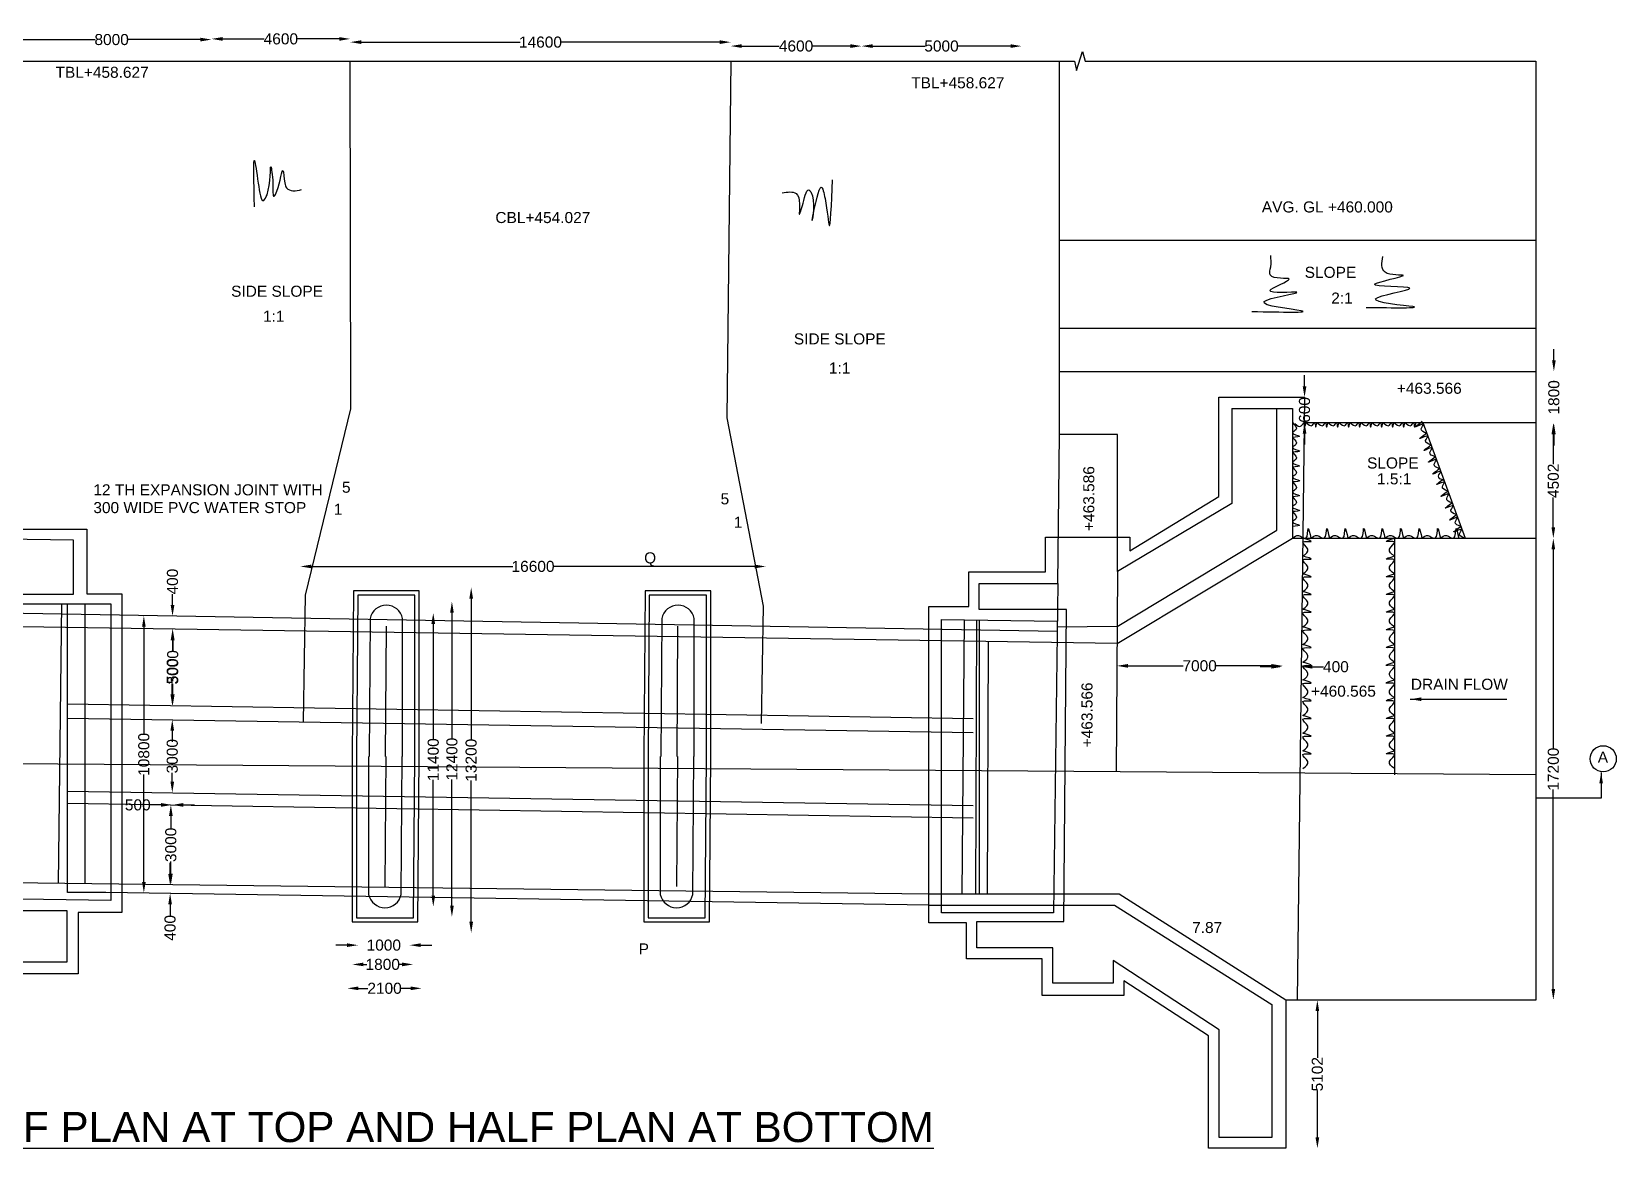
# Model space of a CAD drawing. Header units: millimetres. Extents: x 5124 to 2516011, y 2311 to 45676077.
# Drawn here: x 2361502 to 2440287, y 45566923 to 45622466 of the extents above; entities that cross this region are included whole.
import ezdxf

# ---------------------------------------------------------------- set-up
doc = ezdxf.new("R2010")
doc.units = ezdxf.units.MM
doc.header["$MEASUREMENT"] = 0
for name, color, linetype in [('DIMENSIONS', 7, 'Continuous'), ('DRAWING', 2, 'Continuous'), ('TEXT', 7, 'Continuous')]:
    doc.layers.add(name, color=color, linetype=linetype)
doc.styles.get("Standard").update_dxf_attribs({"font": 'arial.ttf', "height": 550})
doc.dimstyles.get("Standard").update_dxf_attribs({"dimtxt": 550, "dimasz": 550, "dimexe": 0.18, "dimexo": 0.0625, "dimgap": 0.09, "dimtad": 0, "dimdec": 0, "dimzin": 0, "dimdsep": 46, "dimtxsty": 'Standard', "dimcen": 0.09, "dimse1": 1, "dimse2": 1, "dimadec": 0, "dimazin": 0, "dimtfac": 1, "dimtdec": 0, "dimtofl": 0, "dimtmove": 0, "dimatfit": 3, "dimfxl": 1, "dimtolj": 1, "dimtzin": 0, "dimarcsym": 0})

# ---------------------------------------------------------------- blocks, each defined once
blk = doc.blocks.new('*D82')
at = {"layer": 'Defpoints', "color": 0, "transparency": 16777216}
for p in [(2402756, 45621839), (2410718, 45621750), (2410718, 45621725)]:
    blk.add_point(p, dxfattribs=at)
at = {"layer": 'DIMENSIONS', "color": 0, "lineweight": -2, "transparency": 16777216}
for p, q in [((2403306, 45621750), (2405917, 45621750)), ((2410168, 45621750), (2407557, 45621750))]:
    blk.add_line(p, q, dxfattribs=at)
at = {"layer": 'DIMENSIONS', "color": 0, "transparency": 16777216}
for points in [[(2403306, 45621842), (2403306, 45621659), (2402756, 45621750)], [(2410168, 45621842), (2410168, 45621659), (2410718, 45621750)]]:
    blk.add_solid(points, dxfattribs=at)
at = {"layer": 'DIMENSIONS', "color": 0, "transparency": 16777216, "insert": (2406737, 45621750), "char_height": 550, "attachment_point": 5}
blk.add_mtext('\\A1;5000', dxfattribs=at)
blk = doc.blocks.new('*D83')
at = {"layer": 'Defpoints', "color": 0, "transparency": 16777216}
for p in [(2396254, 45621904), (2396254, 45621750), (2402756, 45621750)]:
    blk.add_point(p, dxfattribs=at)
at = {"layer": 'DIMENSIONS', "color": 0, "lineweight": -2, "transparency": 16777216}
for p, q in [((2396804, 45621750), (2398673, 45621750)), ((2402206, 45621750), (2400336, 45621750))]:
    blk.add_line(p, q, dxfattribs=at)
at = {"layer": 'DIMENSIONS', "color": 0, "transparency": 16777216}
for points in [[(2396804, 45621842), (2396804, 45621659), (2396254, 45621750)], [(2402206, 45621842), (2402206, 45621659), (2402756, 45621750)]]:
    blk.add_solid(points, dxfattribs=at)
at = {"layer": 'DIMENSIONS', "color": 0, "transparency": 16777216, "insert": (2399505, 45621750), "char_height": 550, "attachment_point": 5}
blk.add_mtext('\\A1;4600', dxfattribs=at)
blk = doc.blocks.new('*D84')
at = {"layer": 'Defpoints', "color": 0, "transparency": 16777216}
for p in [(2377341, 45621946), (2377341, 45621946), (2396254, 45621750)]:
    blk.add_point(p, dxfattribs=at)
at = {"layer": 'DIMENSIONS', "color": 0, "lineweight": -2, "transparency": 16777216}
for p, q in [((2377891, 45621946), (2385789, 45621946)), ((2395704, 45621946), (2387806, 45621946))]:
    blk.add_line(p, q, dxfattribs=at)
at = {"layer": 'DIMENSIONS', "color": 0, "transparency": 16777216}
for points in [[(2377891, 45622038), (2377891, 45621854), (2377341, 45621946)], [(2395704, 45622038), (2395704, 45621854), (2396254, 45621946)]]:
    blk.add_solid(points, dxfattribs=at)
at = {"layer": 'DIMENSIONS', "color": 0, "transparency": 16777216, "insert": (2386798, 45621946), "char_height": 550, "attachment_point": 5}
blk.add_mtext('\\A1;14600', dxfattribs=at)
blk = doc.blocks.new('*D85')
at = {"layer": 'Defpoints', "color": 0, "transparency": 16777216}
for p in [(2370441, 45622106), (2370441, 45622072), (2377341, 45621946)]:
    blk.add_point(p, dxfattribs=at)
at = {"layer": 'DIMENSIONS', "color": 0, "lineweight": -2, "transparency": 16777216}
for p, q in [((2370991, 45622106), (2373060, 45622106)), ((2376791, 45622106), (2374722, 45622106))]:
    blk.add_line(p, q, dxfattribs=at)
at = {"layer": 'DIMENSIONS', "color": 0, "transparency": 16777216}
for points in [[(2370991, 45622197), (2370991, 45622014), (2370441, 45622106)], [(2376791, 45622197), (2376791, 45622014), (2377341, 45622106)]]:
    blk.add_solid(points, dxfattribs=at)
at = {"layer": 'DIMENSIONS', "color": 0, "transparency": 16777216, "insert": (2373891, 45622106), "char_height": 550, "attachment_point": 5}
blk.add_mtext('\\A1;4600', dxfattribs=at)
blk = doc.blocks.new('*D86')
at = {"layer": 'Defpoints', "color": 0, "transparency": 16777216}
for p in [(2360513, 45622304), (2360513, 45622072), (2370441, 45622072)]:
    blk.add_point(p, dxfattribs=at)
at = {"layer": 'DIMENSIONS', "color": 0, "lineweight": -2, "transparency": 16777216}
for p, q in [((2361063, 45622072), (2364656, 45622072)), ((2369891, 45622072), (2366298, 45622072))]:
    blk.add_line(p, q, dxfattribs=at)
at = {"layer": 'DIMENSIONS', "color": 0, "transparency": 16777216}
for points in [[(2361063, 45622164), (2361063, 45621980), (2360513, 45622072)], [(2369891, 45622164), (2369891, 45621980), (2370441, 45622072)]]:
    blk.add_solid(points, dxfattribs=at)
at = {"layer": 'DIMENSIONS', "color": 0, "transparency": 16777216, "insert": (2365477, 45622072), "char_height": 550, "attachment_point": 5}
blk.add_mtext('\\A1;8000', dxfattribs=at)
blk = doc.blocks.new('*D93')
at = {"layer": 'Defpoints', "color": 0, "transparency": 16777216}
for p in [(2368504, 45593393), (2368504, 45593393), (2368493, 45592747)]:
    blk.add_point(p, dxfattribs=at)
at = {"layer": 'DIMENSIONS', "color": 0, "lineweight": -2, "transparency": 16777216}
for p, q in [((2368504, 45593943), (2368504, 45594493)), ((2368504, 45592197), (2368504, 45591647))]:
    blk.add_line(p, q, dxfattribs=at)
at = {"layer": 'DIMENSIONS', "color": 0, "transparency": 16777216}
for points in [[(2368413, 45593943), (2368596, 45593943), (2368504, 45593393)], [(2368413, 45592197), (2368596, 45592197), (2368504, 45592747)]]:
    blk.add_solid(points, dxfattribs=at)
at = {"layer": 'DIMENSIONS', "color": 0, "transparency": 16777216, "insert": (2368504, 45595111), "char_height": 550, "attachment_point": 5, "rotation": 90}
blk.add_mtext('\\A1;400', dxfattribs=at)
blk = doc.blocks.new('*D94')
at = {"layer": 'Defpoints', "color": 0, "transparency": 16777216}
for p in [(2368493, 45592747), (2368432, 45588949), (2368516, 45588949)]:
    blk.add_point(p, dxfattribs=at)
at = {"layer": 'DIMENSIONS', "color": 0, "lineweight": -2, "transparency": 16777216}
for p, q in [((2368516, 45592197), (2368516, 45591668)), ((2368516, 45589499), (2368516, 45590027))]:
    blk.add_line(p, q, dxfattribs=at)
at = {"layer": 'DIMENSIONS', "color": 0, "transparency": 16777216}
for points in [[(2368425, 45592197), (2368608, 45592197), (2368516, 45592747)], [(2368425, 45589499), (2368608, 45589499), (2368516, 45588949)]]:
    blk.add_solid(points, dxfattribs=at)
at = {"layer": 'DIMENSIONS', "color": 0, "transparency": 16777216, "insert": (2368516, 45590848), "char_height": 550, "attachment_point": 5, "rotation": 90}
blk.add_mtext('\\A1;3000', dxfattribs=at)
blk = doc.blocks.new('*D95')
at = {"layer": 'Defpoints', "color": 0, "transparency": 16777216}
for p in [(2368492, 45588947), (2368513, 45588947), (2368501, 45588243)]:
    blk.add_point(p, dxfattribs=at)
at = {"layer": 'DIMENSIONS', "color": 0, "lineweight": -2, "transparency": 16777216}
for p, q in [((2368492, 45589497), (2368492, 45590047)), ((2368492, 45587693), (2368492, 45587143))]:
    blk.add_line(p, q, dxfattribs=at)
at = {"layer": 'DIMENSIONS', "color": 0, "transparency": 16777216}
for points in [[(2368401, 45589497), (2368584, 45589497), (2368492, 45588947)], [(2368401, 45587693), (2368584, 45587693), (2368492, 45588243)]]:
    blk.add_solid(points, dxfattribs=at)
at = {"layer": 'DIMENSIONS', "color": 0, "transparency": 16777216, "insert": (2368492, 45590654), "char_height": 550, "attachment_point": 5, "rotation": 90}
blk.add_mtext('\\A1;500', dxfattribs=at)
blk = doc.blocks.new('*D96')
at = {"layer": 'Defpoints', "color": 0, "transparency": 16777216}
for p in [(2368501, 45588243), (2368443, 45584610), (2368492, 45584610)]:
    blk.add_point(p, dxfattribs=at)
at = {"layer": 'DIMENSIONS', "color": 0, "lineweight": -2, "transparency": 16777216}
for p, q in [((2368492, 45587693), (2368492, 45587247)), ((2368492, 45585160), (2368492, 45585607))]:
    blk.add_line(p, q, dxfattribs=at)
at = {"layer": 'DIMENSIONS', "color": 0, "transparency": 16777216}
for points in [[(2368401, 45587693), (2368584, 45587693), (2368492, 45588243)], [(2368401, 45585160), (2368584, 45585160), (2368492, 45584610)]]:
    blk.add_solid(points, dxfattribs=at)
at = {"layer": 'DIMENSIONS', "color": 0, "transparency": 16777216, "insert": (2368492, 45586427), "char_height": 550, "attachment_point": 5, "rotation": 90}
blk.add_mtext('\\A1;3000', dxfattribs=at)
blk = doc.blocks.new('*D97')
at = {"layer": 'Defpoints', "color": 0, "transparency": 16777216}
for p in [(2368492, 45584610), (2368483, 45584004), (2368483, 45584004)]:
    blk.add_point(p, dxfattribs=at)
at = {"layer": 'DIMENSIONS', "color": 0, "lineweight": -2, "transparency": 16777216}
for p, q in [((2367933, 45584004), (2367383, 45584004)), ((2369042, 45584004), (2369592, 45584004))]:
    blk.add_line(p, q, dxfattribs=at)
at = {"layer": 'DIMENSIONS', "color": 0, "transparency": 16777216}
for points in [[(2367933, 45584096), (2367933, 45583913), (2368483, 45584004)], [(2369042, 45584096), (2369042, 45583913), (2368492, 45584004)]]:
    blk.add_solid(points, dxfattribs=at)
at = {"layer": 'DIMENSIONS', "color": 0, "transparency": 16777216, "insert": (2366776, 45584004), "char_height": 550, "attachment_point": 5}
blk.add_mtext('\\A1;500', dxfattribs=at)
blk = doc.blocks.new('*D98')
at = {"layer": 'Defpoints', "color": 0, "transparency": 16777216}
for p in [(2368483, 45584006), (2368242, 45580029), (2368421, 45580029)]:
    blk.add_point(p, dxfattribs=at)
at = {"layer": 'DIMENSIONS', "color": 0, "lineweight": -2, "transparency": 16777216}
for p, q in [((2368421, 45583456), (2368421, 45582837)), ((2368421, 45580579), (2368421, 45581197))]:
    blk.add_line(p, q, dxfattribs=at)
at = {"layer": 'DIMENSIONS', "color": 0, "transparency": 16777216}
for points in [[(2368329, 45583456), (2368513, 45583456), (2368421, 45584006)], [(2368329, 45580579), (2368513, 45580579), (2368421, 45580029)]]:
    blk.add_solid(points, dxfattribs=at)
at = {"layer": 'DIMENSIONS', "color": 0, "transparency": 16777216, "insert": (2368421, 45582017), "char_height": 550, "attachment_point": 5, "rotation": 90}
blk.add_mtext('\\A1;3000', dxfattribs=at)
blk = doc.blocks.new('*D99')
at = {"layer": 'Defpoints', "color": 0, "transparency": 16777216}
for p in [(2368383, 45579605), (2368405, 45579605), (2368411, 45580026)]:
    blk.add_point(p, dxfattribs=at)
at = {"layer": 'DIMENSIONS', "color": 0, "lineweight": -2, "transparency": 16777216}
for p, q in [((2368383, 45580576), (2368383, 45581126)), ((2368383, 45579055), (2368383, 45578505))]:
    blk.add_line(p, q, dxfattribs=at)
at = {"layer": 'DIMENSIONS', "color": 0, "transparency": 16777216}
for points in [[(2368291, 45580576), (2368475, 45580576), (2368383, 45580026)], [(2368291, 45579055), (2368475, 45579055), (2368383, 45579605)]]:
    blk.add_solid(points, dxfattribs=at)
at = {"layer": 'DIMENSIONS', "color": 0, "transparency": 16777216, "insert": (2368383, 45577887), "char_height": 550, "attachment_point": 5, "rotation": 90}
blk.add_mtext('\\A1;400', dxfattribs=at)
blk = doc.blocks.new('*D100')
at = {"layer": 'Defpoints', "color": 0, "transparency": 16777216}
for p in [(2367291, 45593414), (2367074, 45579626), (2367079, 45579626)]:
    blk.add_point(p, dxfattribs=at)
at = {"layer": 'DIMENSIONS', "color": 0, "lineweight": -2, "transparency": 16777216}
for p, q in [((2367079, 45592864), (2367079, 45587528)), ((2367079, 45580176), (2367079, 45585512))]:
    blk.add_line(p, q, dxfattribs=at)
at = {"layer": 'DIMENSIONS', "color": 0, "transparency": 16777216}
for points in [[(2366988, 45592864), (2367171, 45592864), (2367079, 45593414)], [(2366988, 45580176), (2367171, 45580176), (2367079, 45579626)]]:
    blk.add_solid(points, dxfattribs=at)
at = {"layer": 'DIMENSIONS', "color": 0, "transparency": 16777216, "insert": (2367079, 45586520), "char_height": 550, "attachment_point": 5, "rotation": 90}
blk.add_mtext('\\A1;10800', dxfattribs=at)
blk = doc.blocks.new('*D105')
at = {"layer": 'Defpoints', "color": 0, "transparency": 16777216}
for p in [(2377728, 45577008), (2380290, 45577028), (2380290, 45576997)]:
    blk.add_point(p, dxfattribs=at)
at = {"layer": 'DIMENSIONS', "color": 0, "lineweight": -2, "transparency": 16777216}
for p, q in [((2377178, 45577028), (2376628, 45577028)), ((2380840, 45577028), (2381390, 45577028))]:
    blk.add_line(p, q, dxfattribs=at)
at = {"layer": 'DIMENSIONS', "color": 0, "transparency": 16777216}
for points in [[(2377178, 45577120), (2377178, 45576936), (2377728, 45577028)], [(2380840, 45577120), (2380840, 45576936), (2380290, 45577028)]]:
    blk.add_solid(points, dxfattribs=at)
at = {"layer": 'DIMENSIONS', "color": 0, "transparency": 16777216, "insert": (2379009, 45577028), "char_height": 550, "attachment_point": 5}
blk.add_mtext('\\A1;1000', dxfattribs=at)
blk = doc.blocks.new('*D106')
at = {"layer": 'Defpoints', "color": 0, "transparency": 16777216}
for p in [(2377446, 45576040), (2380467, 45576070), (2380467, 45576008)]:
    blk.add_point(p, dxfattribs=at)
at = {"layer": 'DIMENSIONS', "color": 0, "lineweight": -2, "transparency": 16777216}
for p, q in [((2377996, 45576070), (2378162, 45576070)), ((2379917, 45576070), (2379751, 45576070))]:
    blk.add_line(p, q, dxfattribs=at)
at = {"layer": 'DIMENSIONS', "color": 0, "transparency": 16777216}
for points in [[(2377996, 45576162), (2377996, 45575979), (2377446, 45576070)], [(2379917, 45576162), (2379917, 45575979), (2380467, 45576070)]]:
    blk.add_solid(points, dxfattribs=at)
at = {"layer": 'DIMENSIONS', "color": 0, "transparency": 16777216, "insert": (2378956, 45576070), "char_height": 550, "attachment_point": 5}
blk.add_mtext('\\A1;1800', dxfattribs=at)
blk = doc.blocks.new('*D107')
at = {"layer": 'Defpoints', "color": 0, "transparency": 16777216}
for p in [(2377196, 45574974), (2380894, 45574881), (2380894, 45574818)]:
    blk.add_point(p, dxfattribs=at)
at = {"layer": 'DIMENSIONS', "color": 0, "lineweight": -2, "transparency": 16777216}
for p, q in [((2377746, 45574881), (2378220, 45574881)), ((2380344, 45574881), (2379871, 45574881))]:
    blk.add_line(p, q, dxfattribs=at)
at = {"layer": 'DIMENSIONS', "color": 0, "transparency": 16777216}
for points in [[(2377746, 45574973), (2377746, 45574789), (2377196, 45574881)], [(2380344, 45574973), (2380344, 45574789), (2380894, 45574881)]]:
    blk.add_solid(points, dxfattribs=at)
at = {"layer": 'DIMENSIONS', "color": 0, "transparency": 16777216, "insert": (2379046, 45574881), "char_height": 550, "attachment_point": 5}
blk.add_mtext('\\A1;2100', dxfattribs=at)
blk = doc.blocks.new('*D108')
at = {"layer": 'Defpoints', "color": 0, "transparency": 16777216}
for p in [(2383329, 45594816), (2383353, 45594816), (2383116, 45577639)]:
    blk.add_point(p, dxfattribs=at)
at = {"layer": 'DIMENSIONS', "color": 0, "lineweight": -2, "transparency": 16777216}
for p, q in [((2383353, 45594266), (2383353, 45587236)), ((2383353, 45578189), (2383353, 45585219))]:
    blk.add_line(p, q, dxfattribs=at)
at = {"layer": 'DIMENSIONS', "color": 0, "transparency": 16777216}
for points in [[(2383262, 45594266), (2383445, 45594266), (2383353, 45594816)], [(2383262, 45578189), (2383445, 45578189), (2383353, 45577639)]]:
    blk.add_solid(points, dxfattribs=at)
at = {"layer": 'DIMENSIONS', "color": 0, "transparency": 16777216, "insert": (2383353, 45586228), "char_height": 550, "attachment_point": 5, "rotation": 90}
blk.add_mtext('\\A1;13200', dxfattribs=at)
blk = doc.blocks.new('*D109')
at = {"layer": 'Defpoints', "color": 0, "transparency": 16777216}
for p in [(2382575, 45594121), (2382306, 45578438), (2382396, 45578438)]:
    blk.add_point(p, dxfattribs=at)
at = {"layer": 'DIMENSIONS', "color": 0, "lineweight": -2, "transparency": 16777216}
for p, q in [((2382396, 45593571), (2382396, 45587288)), ((2382396, 45578988), (2382396, 45585272))]:
    blk.add_line(p, q, dxfattribs=at)
at = {"layer": 'DIMENSIONS', "color": 0, "transparency": 16777216}
for points in [[(2382305, 45593571), (2382488, 45593571), (2382396, 45594121)], [(2382305, 45578988), (2382488, 45578988), (2382396, 45578438)]]:
    blk.add_solid(points, dxfattribs=at)
at = {"layer": 'DIMENSIONS', "color": 0, "transparency": 16777216, "insert": (2382396, 45586280), "char_height": 550, "attachment_point": 5, "rotation": 90}
blk.add_mtext('\\A1;12400', dxfattribs=at)
blk = doc.blocks.new('*D110')
at = {"layer": 'Defpoints', "color": 0, "transparency": 16777216}
for p in [(2381468, 45593556), (2381588, 45593556), (2381408, 45578947)]:
    blk.add_point(p, dxfattribs=at)
at = {"layer": 'DIMENSIONS', "color": 0, "lineweight": -2, "transparency": 16777216}
for p, q in [((2381468, 45593006), (2381468, 45587260)), ((2381468, 45579497), (2381468, 45585244))]:
    blk.add_line(p, q, dxfattribs=at)
at = {"layer": 'DIMENSIONS', "color": 0, "transparency": 16777216}
for points in [[(2381376, 45593006), (2381560, 45593006), (2381468, 45593556)], [(2381376, 45579497), (2381560, 45579497), (2381468, 45578947)]]:
    blk.add_solid(points, dxfattribs=at)
at = {"layer": 'DIMENSIONS', "color": 0, "transparency": 16777216, "insert": (2381468, 45586252), "char_height": 550, "attachment_point": 5, "rotation": 90}
blk.add_mtext('\\A1;11400', dxfattribs=at)
blk = doc.blocks.new('*D111')
at = {"layer": 'Defpoints', "color": 0, "transparency": 16777216}
for p in [(2374856, 45595986), (2398001, 45595866), (2398001, 45595716)]:
    blk.add_point(p, dxfattribs=at)
at = {"layer": 'DIMENSIONS', "color": 0, "lineweight": -2, "transparency": 16777216}
for p, q in [((2375406, 45595866), (2385420, 45595866)), ((2397451, 45595866), (2387437, 45595866))]:
    blk.add_line(p, q, dxfattribs=at)
at = {"layer": 'DIMENSIONS', "color": 0, "transparency": 16777216}
for points in [[(2375406, 45595957), (2375406, 45595774), (2374856, 45595866)], [(2397451, 45595957), (2397451, 45595774), (2398001, 45595866)]]:
    blk.add_solid(points, dxfattribs=at)
at = {"layer": 'DIMENSIONS', "color": 0, "transparency": 16777216, "insert": (2386428, 45595866), "char_height": 550, "attachment_point": 5}
blk.add_mtext('\\A1;16600', dxfattribs=at)
blk = doc.blocks.new('*D112')
at = {"layer": 'Defpoints', "color": 0, "transparency": 16777216}
for p in [(2415455, 45590992), (2423685, 45590922), (2423685, 45590910)]:
    blk.add_point(p, dxfattribs=at)
at = {"layer": 'DIMENSIONS', "color": 0, "lineweight": -2, "transparency": 16777216}
for p, q in [((2416005, 45590922), (2418752, 45590922)), ((2423135, 45590922), (2420388, 45590922))]:
    blk.add_line(p, q, dxfattribs=at)
at = {"layer": 'DIMENSIONS', "color": 0, "transparency": 16777216}
for points in [[(2416005, 45591014), (2416005, 45590830), (2415455, 45590922)], [(2423135, 45591014), (2423135, 45590830), (2423685, 45590922)]]:
    blk.add_solid(points, dxfattribs=at)
at = {"layer": 'DIMENSIONS', "color": 0, "transparency": 16777216, "insert": (2419570, 45590922), "char_height": 550, "attachment_point": 5}
blk.add_mtext('\\A1;7000', dxfattribs=at)
blk = doc.blocks.new('*D113')
at = {"layer": 'Defpoints', "color": 0, "transparency": 16777216}
for p in [(2423685, 45590910), (2424629, 45590899), (2424629, 45590876)]:
    blk.add_point(p, dxfattribs=at)
at = {"layer": 'DIMENSIONS', "color": 0, "lineweight": -2, "transparency": 16777216}
for p, q in [((2423135, 45590876), (2422585, 45590876)), ((2425179, 45590876), (2425729, 45590876))]:
    blk.add_line(p, q, dxfattribs=at)
at = {"layer": 'DIMENSIONS', "color": 0, "transparency": 16777216}
for points in [[(2423135, 45590968), (2423135, 45590785), (2423685, 45590876)], [(2425179, 45590968), (2425179, 45590785), (2424629, 45590876)]]:
    blk.add_solid(points, dxfattribs=at)
at = {"layer": 'DIMENSIONS', "color": 0, "transparency": 16777216, "insert": (2426346, 45590876), "char_height": 550, "attachment_point": 5}
blk.add_mtext('\\A1;400', dxfattribs=at)
blk = doc.blocks.new('*D114')
at = {"layer": 'Defpoints', "color": 0, "transparency": 16777216}
for p in [(2425236, 45574297), (2425306, 45566923), (2425424, 45566923)]:
    blk.add_point(p, dxfattribs=at)
at = {"layer": 'DIMENSIONS', "color": 0, "lineweight": -2, "transparency": 16777216}
for p, q in [((2425424, 45573747), (2425424, 45571428)), ((2425424, 45567473), (2425424, 45569791))]:
    blk.add_line(p, q, dxfattribs=at)
at = {"layer": 'DIMENSIONS', "color": 0, "transparency": 16777216}
for points in [[(2425332, 45573747), (2425516, 45573747), (2425424, 45574297)], [(2425332, 45567473), (2425516, 45567473), (2425424, 45566923)]]:
    blk.add_solid(points, dxfattribs=at)
at = {"layer": 'DIMENSIONS', "color": 0, "transparency": 16777216, "insert": (2425424, 45570610), "char_height": 550, "attachment_point": 5, "rotation": 90}
blk.add_mtext('\\A1;5102', dxfattribs=at)
blk = doc.blocks.new('*D118')
at = {"layer": 'Defpoints', "color": 0, "transparency": 16777216}
for p in [(2436293, 45597268), (2436293, 45574297), (2437156, 45574297)]:
    blk.add_point(p, dxfattribs=at)
at = {"layer": 'DIMENSIONS', "color": 0, "lineweight": -2, "transparency": 16777216}
for p, q in [((2437156, 45596718), (2437156, 45586790)), ((2437156, 45574847), (2437156, 45584774))]:
    blk.add_line(p, q, dxfattribs=at)
at = {"layer": 'DIMENSIONS', "color": 0, "transparency": 16777216}
for points in [[(2437065, 45596718), (2437248, 45596718), (2437156, 45597268)], [(2437065, 45574847), (2437248, 45574847), (2437156, 45574297)]]:
    blk.add_solid(points, dxfattribs=at)
at = {"layer": 'DIMENSIONS', "color": 0, "transparency": 16777216, "insert": (2437156, 45585782), "char_height": 550, "attachment_point": 5, "rotation": 90}
blk.add_mtext('\\A1;17200', dxfattribs=at)
blk = doc.blocks.new('*D119')
at = {"layer": 'Defpoints', "color": 0, "transparency": 16777216}
for p in [(2437132, 45602980), (2437156, 45602980), (2437156, 45597268)]:
    blk.add_point(p, dxfattribs=at)
at = {"layer": 'DIMENSIONS', "color": 0, "lineweight": -2, "transparency": 16777216}
for p, q in [((2437156, 45602430), (2437156, 45600953)), ((2437156, 45597818), (2437156, 45599294))]:
    blk.add_line(p, q, dxfattribs=at)
at = {"layer": 'DIMENSIONS', "color": 0, "transparency": 16777216}
for points in [[(2437065, 45602430), (2437248, 45602430), (2437156, 45602980)], [(2437065, 45597818), (2437248, 45597818), (2437156, 45597268)]]:
    blk.add_solid(points, dxfattribs=at)
at = {"layer": 'DIMENSIONS', "color": 0, "transparency": 16777216, "insert": (2437156, 45600124), "char_height": 550, "attachment_point": 5, "rotation": 90}
blk.add_mtext('\\A1;4502', dxfattribs=at)
blk = doc.blocks.new('*D120')
at = {"layer": 'Defpoints', "color": 0, "transparency": 16777216}
for p in [(2437132, 45605572), (2437184, 45605572), (2437132, 45602980)]:
    blk.add_point(p, dxfattribs=at)
at = {"layer": 'DIMENSIONS', "color": 0, "lineweight": -2, "transparency": 16777216}
for p, q in [((2437184, 45606122), (2437184, 45606672)), ((2437184, 45602430), (2437184, 45601880))]:
    blk.add_line(p, q, dxfattribs=at)
at = {"layer": 'DIMENSIONS', "color": 0, "transparency": 16777216}
for points in [[(2437092, 45606122), (2437276, 45606122), (2437184, 45605572)], [(2437092, 45602430), (2437276, 45602430), (2437184, 45602980)]]:
    blk.add_solid(points, dxfattribs=at)
at = {"layer": 'DIMENSIONS', "color": 0, "transparency": 16777216, "insert": (2437184, 45604276), "char_height": 550, "attachment_point": 5, "rotation": 90}
blk.add_mtext('\\A1;1800', dxfattribs=at)
blk = doc.blocks.new('*D121')
at = {"layer": 'Defpoints', "color": 0, "transparency": 16777216}
for p in [(2424787, 45604282), (2424791, 45604282), (2424776, 45603024)]:
    blk.add_point(p, dxfattribs=at)
at = {"layer": 'DIMENSIONS', "color": 0, "lineweight": -2, "transparency": 16777216}
for p, q in [((2424787, 45604832), (2424787, 45605382)), ((2424787, 45602474), (2424787, 45601924))]:
    blk.add_line(p, q, dxfattribs=at)
at = {"layer": 'DIMENSIONS', "color": 0, "transparency": 16777216}
for points in [[(2424696, 45604832), (2424879, 45604832), (2424787, 45604282)], [(2424696, 45602474), (2424879, 45602474), (2424787, 45603024)]]:
    blk.add_solid(points, dxfattribs=at)
at = {"layer": 'DIMENSIONS', "color": 0, "transparency": 16777216, "insert": (2424787, 45603653), "char_height": 550, "attachment_point": 5, "rotation": 90}
blk.add_mtext('\\A1;600', dxfattribs=at)

msp = doc.modelspace()

# ---------------------------------------------------------------- linework, layer by layer
at = {"layer": 'DIMENSIONS'}
msp.add_circle((2439635.5, 45586299.5), 651.5, dxfattribs=at)
for points in [[(2372584.5, 45613757.5), (2372584.5, 45616054), (2372765.5, 45614931), (2373043, 45614074.5), (2373201.5, 45614355.5), (2373393.5, 45615749), (2373491, 45614919), (2373556, 45614284), (2373690.5, 45614528.5), (2373992, 45615566), (2374089.5, 45614939.5), (2374175, 45614695), (2374488.5, 45614548.5), (2374916, 45614618)], [(2398807.5, 45614451), (2399504.5, 45614418.5), (2399679.5, 45613895.5), (2399668, 45613385), (2399851.5, 45613937.5), (2400182.5, 45614571), (2400239, 45614492), (2400301.5, 45613075.5), (2400558.5, 45614239.5), (2400757.5, 45614731.5), (2400947, 45614167.5), (2401150.5, 45612827), (2401318, 45615099)]]:
    msp.add_spline(points, degree=3, dxfattribs=at)
at = {"layer": 'DRAWING', "color": 0}
for points in [[(2328347.4, 45574817.5), (2328347.4, 45620995.2), (2413344, 45620995.2), (2413446.1, 45620541.1), (2413745, 45621475.8), (2413878.7, 45620995.2), (2436293.3, 45620995.2), (2436293.3, 45574296.8), (2423855.9, 45574296.8), (2423855.9, 45566923.1), (2420014.4, 45566923.1), (2420014.4, 45572514.3), (2415799.4, 45575252.4), (2415799.4, 45574528.1), (2411739.5, 45574528.1), (2411739.5, 45576355), (2407981.2, 45576355), (2407981.2, 45578145.8), (2406114.5, 45578145.8)], [(2377320, 45620995.2), (2377350, 45603705.5), (2375103, 45594444), (2375001.5, 45588138.8)], [(2396256, 45620995.2), (2396069, 45603255), (2397868, 45593897), (2397766, 45588047)], [(2406114.5, 45579012), (2415334, 45579012), (2423159.2, 45574084.7), (2423159.2, 45567457.3), (2420539.5, 45567457.3), (2420539.5, 45572816.1), (2415277.6, 45576268.8), (2415277.6, 45575138.5), (2412278.3, 45575138.5), (2412278.3, 45576902.4), (2408501.3, 45576902.4), (2408501.3, 45578198), (2412813.9, 45578198), (2412957, 45593721.9), (2408613, 45593721.9), (2408613, 45595017.7), (2412513.8, 45595017.7), (2412608.3, 45602434), (2412608.3, 45620995.2)], [(2412608.3, 45612100.5), (2436293.3, 45612100.5)], [(2412608.3, 45607715.5), (2436293.3, 45607715.5)], [(2412608.3, 45605569), (2436293.3, 45605569)], [(2408089.2, 45593868.3), (2408089.2, 45595597.6), (2411903.7, 45595597.6), (2411903.7, 45597320.7), (2416104.8, 45597320.7), (2416104.8, 45596640.6), (2420528.6, 45599347.3), (2420528.6, 45604281.5), (2424791.3, 45604281.5), (2424426.5, 45574296.8)], [(2421177.2, 45603719.1), (2421177.2, 45598993.9), (2415489.3, 45595609.1), (2415489.3, 45602434), (2412608.3, 45602434)], [(2415469.3, 45592885.2), (2423412, 45597675.5), (2423412, 45603719.1)], [(2421177.2, 45603719.1), (2424183.7, 45603719.1), (2424183.7, 45597267.9), (2436293.3, 45597267.9)], [(2424776, 45603024.1), (2436293.3, 45603024.1)], [(2430664.9, 45603024.1), (2432764.2, 45597267.9)], [(2360590.8, 45597724.3), (2364240.6, 45597724.3), (2364240.6, 45594507.2), (2365986.7, 45594507.2), (2365986.7, 45578659.7), (2363817.4, 45578659.7), (2363817.4, 45575598), (2360248.9, 45575598), (2360248.9, 45574267.4), (2351819.3, 45574267.4), (2351819.3, 45576214.1), (2342883.3, 45572522.3), (2342883.3, 45568332.7), (2339485.7, 45568332.7), (2338652.2, 45568332.6)], [(2339998.9, 45568874.8), (2342312.3, 45568874.8), (2342312.3, 45572864.5), (2352352.2, 45576980.6), (2352352.2, 45574775), (2359774.1, 45574775), (2359774.1, 45576198.6), (2363269.7, 45576198.6), (2363269.7, 45578737.4), (2359385.5, 45578737.4), (2359385.5, 45594484.4), (2363587.2, 45594484.4), (2363587.2, 45597171.6), (2360130.3, 45597224.3)], [(2415463.1, 45592030), (2424183.7, 45597267.9)], [(2429255.1, 45597267.9), (2429255.1, 45585493)], [(2415489.3, 45595609.1), (2415416.4, 45585645.7)], [(2380763.5, 45586402.5), (2380763.5, 45594647.4), (2377498, 45594647.4), (2377437.8, 45586426.8)], [(2380550.7, 45586402.5), (2380550.7, 45594434.6), (2377709.2, 45594434.6), (2377650.6, 45586425.3)], [(2395262.6, 45586402.5), (2395262.6, 45594647.4), (2391997.1, 45594647.4), (2391936.9, 45586426.8)], [(2395049.8, 45586402.5), (2395049.8, 45594434.6), (2392208.3, 45594434.6), (2392149.7, 45586425.3)], [(2412513.8, 45595017.7), (2412307.9, 45578631.5), (2406730.2, 45578631.5), (2406730.2, 45593219.8), (2412490.3, 45593147.4)], [(2360081.2, 45594002.9), (2365431.5, 45594002.9), (2365431.5, 45579249), (2359857.4, 45579334)], [(2362991, 45594002.9), (2362822.9, 45580094)], [(2365180.6, 45579655.7), (2363282, 45579655.7), (2363282, 45594002.9)], [(2364163.3, 45580077.8), (2364163.3, 45594002.9)], [(2406114.5, 45578145.8), (2406114.5, 45593868.3), (2408089.2, 45593868.3)], [(2415463.1, 45592030), (2352282.8, 45592994)], [(2412483.7, 45592626.7), (2360145.6, 45593539)], [(2379119.3, 45592889.1), (2379071.9, 45586414.9)], [(2393618.4, 45592889.1), (2393571, 45586414.9)], [(2407858.4, 45593205.6), (2407749, 45579570.9)], [(2408444, 45579570.9), (2408499.9, 45593197.6)], [(2408608.9, 45593196.2), (2408608.9, 45579570.9)], [(2415469.3, 45592885.2), (2412486.5, 45592849.4)], [(2409026.2, 45579570.9), (2409070.6, 45592127.6)], [(2363282, 45589031.5), (2408307, 45588306.5)], [(2363282, 45588327.5), (2408307, 45587602.5)], [(2436293.3, 45585493), (2328347.4, 45586283)], [(2377437.8, 45586426.8), (2377437.8, 45578181.9), (2380703.4, 45578181.9), (2380763.5, 45586402.5)], [(2377650.6, 45586426.8), (2377650.6, 45578394.7), (2380492.1, 45578394.7), (2380550.8, 45586404.1)], [(2379082.1, 45579940.3), (2379129.5, 45586414.5)], [(2391936.9, 45586426.8), (2391936.9, 45578181.9), (2395202.5, 45578181.9), (2395262.6, 45586402.5)], [(2392149.7, 45586426.8), (2392149.7, 45578394.7), (2394991.2, 45578394.7), (2395049.9, 45586404.1)], [(2393581.2, 45579940.3), (2393628.6, 45586414.5)], [(2363282, 45584693.5), (2408307, 45583968.5)], [(2363282, 45584088), (2408307, 45583363)], [(2406114.5, 45579570.9), (2352389, 45580220.1)], [(2406114.5, 45579012), (2365180.6, 45579655.7)], [(2423855.9, 45574296.8), (2415565.5, 45579570.9), (2406114.5, 45579570.9)]]:
    msp.add_lwpolyline(points, dxfattribs=at)
for points in [[(2379945.8, 45586408.5), (2379945.8, 45593277.8, 0.8170616), (2378330.4, 45593277.8), (2378280.2, 45586420.7)], [(2394444.9, 45586408.5), (2394444.9, 45593277.8, 0.8170616), (2392829.5, 45593277.8), (2392779.3, 45586420.7)], [(2378255.6, 45586420.9), (2378255.6, 45579551.6, 0.8170616), (2379871, 45579551.6), (2379921.1, 45586408.7)], [(2392754.7, 45586420.9), (2392754.7, 45579551.6, 0.8170616), (2394370.1, 45579551.6), (2394420.2, 45586408.7)]]:
    msp.add_lwpolyline(points, format="xyb", dxfattribs=at)
for points in [[(2422172, 45608550.5), (2424613, 45608584.5), (2422785, 45609038), (2424408.5, 45609503), (2423069, 45609594), (2424022.5, 45610161), (2423080, 45610365), (2423103, 45610762), (2423103, 45611340.5)], [(2427849, 45608754.5), (2430165, 45608788.5), (2428314.5, 45609174), (2430017.5, 45609707.5), (2428269, 45609900), (2429700, 45610342.5), (2428791.5, 45610501.5), (2428678, 45611284)], [(2430857, 45602497.1), (2430589.4, 45602711.7), (2430696.8, 45602936.3), (2430314.9, 45602815.2), (2430642.7, 45603084.9)], [(2424183.7, 45603024.1), (2424351.5, 45602665.5), (2424183.7, 45602517), (2424533.5, 45602351.5), (2424183.7, 45602285.5)], [(2424183.7, 45602285.5), (2424351.5, 45601926.9), (2424183.7, 45601778.4), (2424533.5, 45601612.9), (2424183.7, 45601546.9)], [(2424306, 45602982), (2424626, 45602855), (2424776, 45603024.1), (2424772.9, 45602766.5), (2424865, 45603024.1)], [(2424865, 45603024.1), (2425185, 45602897.1), (2425289.2, 45603024.1), (2425331.9, 45602808.6), (2425411.6, 45603024.1)], [(2425411.6, 45603024.1), (2425731.6, 45602897.1), (2425835.8, 45603024.1), (2425878.5, 45602808.6), (2425958.1, 45603024.1)], [(2425958.1, 45603024.1), (2426278.1, 45602897.1), (2426382.4, 45603024.1), (2426425, 45602808.6), (2426504.7, 45603024.1)], [(2426504.7, 45603024.1), (2426824.7, 45602897.1), (2426928.9, 45603024.1), (2426971.6, 45602808.6), (2427051.3, 45603024.1)], [(2427051.3, 45603024.1), (2427371.3, 45602897.1), (2427475.5, 45603024.1), (2427518.2, 45602808.6), (2427597.8, 45603024.1)], [(2427597.8, 45603024.1), (2427917.8, 45602897.1), (2428022.1, 45603024.1), (2428064.7, 45602808.6), (2428144.4, 45603024.1)], [(2428144.4, 45603024.1), (2428464.4, 45602897.1), (2428568.6, 45603024.1), (2428611.3, 45602808.6), (2428691, 45603024.1)], [(2428691, 45603024.1), (2429011, 45602897.1), (2429115.2, 45603024.1), (2429157.9, 45602808.6), (2429237.5, 45603024.1)], [(2429237.5, 45603024.1), (2429557.5, 45602897.1), (2429661.8, 45603024.1), (2429704.4, 45602808.6), (2429784.1, 45603024.1)], [(2429784.1, 45603024.1), (2430104.1, 45602897.1), (2430208.3, 45603024.1), (2430251, 45602808.6), (2430330.7, 45603024.1)], [(2431071.4, 45601909.3), (2430803.7, 45602123.9), (2430911.2, 45602348.6), (2430529.2, 45602227.4), (2430857, 45602497.1)], [(2424183.7, 45601546.9), (2424351.5, 45601188.4), (2424183.7, 45601039.9), (2424533.5, 45600874.4), (2424183.7, 45600808.4)], [(2431285.8, 45601321.5), (2431018.1, 45601536.2), (2431125.6, 45601760.8), (2430743.6, 45601639.7), (2431071.4, 45601909.3)], [(2424183.7, 45600808.4), (2424351.5, 45600449.8), (2424183.7, 45600301.3), (2424533.5, 45600135.8), (2424183.7, 45600069.8)], [(2431500.1, 45600733.8), (2431232.5, 45600948.4), (2431340, 45601173), (2430958, 45601051.9), (2431285.8, 45601321.5)], [(2431714.5, 45600146), (2431446.8, 45600360.6), (2431554.3, 45600585.2), (2431172.3, 45600464.1), (2431500.1, 45600733.8)], [(2424183.7, 45600069.8), (2424351.5, 45599711.2), (2424183.7, 45599562.7), (2424533.5, 45599397.2), (2424183.7, 45599331.2)], [(2431906.7, 45599619), (2431639, 45599833.6), (2431746.5, 45600058.2), (2431364.5, 45599937.1), (2431692.3, 45600206.8)], [(2424183.7, 45599331.2), (2424351.5, 45598972.7), (2424183.7, 45598824.2), (2424533.5, 45598658.7), (2424183.7, 45598592.7)], [(2432121.1, 45599031.2), (2431853.4, 45599245.9), (2431960.9, 45599470.5), (2431578.9, 45599349.4), (2431906.7, 45599619)], [(2424183.7, 45598592.7), (2424351.5, 45598234.1), (2424183.7, 45598085.6), (2424533.5, 45597920.1), (2424183.7, 45597854.1)], [(2432335.4, 45598443.4), (2432067.8, 45598658.1), (2432175.3, 45598882.7), (2431793.3, 45598761.6), (2432121.1, 45599031.2)], [(2432549.8, 45597855.7), (2432282.1, 45598070.3), (2432389.6, 45598294.9), (2432007.6, 45598173.8), (2432335.4, 45598443.4)], [(2424183.7, 45597267.9), (2424488.5, 45597401), (2424851, 45597267.9), (2424968, 45597746), (2425103, 45597267.9)], [(2425103, 45597267.9), (2425407.8, 45597401), (2425770.3, 45597267.9), (2425887.3, 45597746), (2426022.3, 45597267.9)], [(2426022.3, 45597267.9), (2426327.1, 45597401), (2426689.6, 45597267.9), (2426806.6, 45597746), (2426941.6, 45597267.9)], [(2426941.6, 45597267.9), (2427246.4, 45597401), (2427608.9, 45597267.9), (2427725.9, 45597746), (2427860.9, 45597267.9)], [(2427860.9, 45597267.9), (2428165.8, 45597401), (2428528.3, 45597267.9), (2428645.3, 45597746), (2428780.3, 45597267.9)], [(2428780.3, 45597267.9), (2429085.1, 45597401), (2429447.6, 45597267.9), (2429564.6, 45597746), (2429699.6, 45597267.9)], [(2429699.6, 45597267.9), (2430004.4, 45597401), (2430366.9, 45597267.9), (2430483.9, 45597746), (2430618.9, 45597267.9)], [(2430618.9, 45597267.9), (2430923.7, 45597401), (2431286.2, 45597267.9), (2431403.2, 45597746), (2431538.2, 45597267.9)], [(2431538.2, 45597267.9), (2431843, 45597401), (2432205.5, 45597267.9), (2432322.5, 45597746), (2432457.5, 45597267.9)], [(2432764.2, 45597267.9), (2432496.5, 45597482.5), (2432604, 45597707.1), (2432222, 45597586), (2432549.8, 45597855.7)], [(2424706, 45596387.1), (2424948.4, 45596726.4), (2424706, 45597082.9), (2425108.4, 45597111.9), (2424706, 45597267.9)], [(2429255.1, 45596387.1), (2429012.7, 45596726.4), (2429255.1, 45597082.9), (2428852.7, 45597111.9), (2429255.1, 45597267.9)], [(2424706, 45595506.4), (2424948.4, 45595845.6), (2424706, 45596202.1), (2425108.4, 45596231.1), (2424706, 45596387.1)], [(2429255.1, 45595506.4), (2429012.7, 45595845.6), (2429255.1, 45596202.1), (2428852.7, 45596231.1), (2429255.1, 45596387.1)], [(2424706, 45594625.7), (2424948.4, 45594964.9), (2424706, 45595321.4), (2425108.4, 45595350.4), (2424706, 45595506.4)], [(2429255.1, 45594625.7), (2429012.7, 45594964.9), (2429255.1, 45595321.4), (2428852.7, 45595350.4), (2429255.1, 45595506.4)], [(2424706, 45593744.9), (2424948.4, 45594084.2), (2424706, 45594440.7), (2425108.4, 45594469.7), (2424706, 45594625.7)], [(2429255.1, 45593744.9), (2429012.7, 45594084.2), (2429255.1, 45594440.7), (2428852.7, 45594469.7), (2429255.1, 45594625.7)], [(2424706, 45592864.2), (2424948.4, 45593203.4), (2424706, 45593559.9), (2425108.4, 45593588.9), (2424706, 45593744.9)], [(2429255.1, 45592864.2), (2429012.7, 45593203.4), (2429255.1, 45593559.9), (2428852.7, 45593588.9), (2429255.1, 45593744.9)], [(2424706, 45591983.4), (2424948.4, 45592322.7), (2424706, 45592679.2), (2425108.4, 45592708.2), (2424706, 45592864.2)], [(2429255.1, 45591983.4), (2429012.7, 45592322.7), (2429255.1, 45592679.2), (2428852.7, 45592708.2), (2429255.1, 45592864.2)], [(2424706, 45591102.7), (2424948.4, 45591441.9), (2424706, 45591798.4), (2425108.4, 45591827.4), (2424706, 45591983.4)], [(2429255.1, 45591102.7), (2429012.7, 45591441.9), (2429255.1, 45591798.4), (2428852.7, 45591827.4), (2429255.1, 45591983.4)], [(2424706, 45590222), (2424948.4, 45590561.2), (2424706, 45590917.7), (2425108.4, 45590946.7), (2424706, 45591102.7)], [(2429255.1, 45590222), (2429012.7, 45590561.2), (2429255.1, 45590917.7), (2428852.7, 45590946.7), (2429255.1, 45591102.7)], [(2424706, 45589341.2), (2424948.4, 45589680.5), (2424706, 45590037), (2425108.4, 45590066), (2424706, 45590222)], [(2429255.1, 45589341.2), (2429012.7, 45589680.5), (2429255.1, 45590037), (2428852.7, 45590066), (2429255.1, 45590222)], [(2424706, 45588460.5), (2424948.4, 45588799.7), (2424706, 45589156.2), (2425108.4, 45589185.2), (2424706, 45589341.2)], [(2429255.1, 45588460.5), (2429012.7, 45588799.7), (2429255.1, 45589156.2), (2428852.7, 45589185.2), (2429255.1, 45589341.2)], [(2424706, 45587579.8), (2424948.4, 45587919), (2424706, 45588275.5), (2425108.4, 45588304.5), (2424706, 45588460.5)], [(2429255.1, 45587579.8), (2429012.7, 45587919), (2429255.1, 45588275.5), (2428852.7, 45588304.5), (2429255.1, 45588460.5)], [(2424706, 45586699), (2424948.4, 45587038.3), (2424706, 45587394.8), (2425108.4, 45587423.8), (2424706, 45587579.8)], [(2429255.1, 45586699), (2429012.7, 45587038.3), (2429255.1, 45587394.8), (2428852.7, 45587423.8), (2429255.1, 45587579.8)], [(2424706, 45585818.3), (2424948.4, 45586157.5), (2424706, 45586514), (2425108.4, 45586543), (2424706, 45586699)], [(2429255.1, 45585818.3), (2429012.7, 45586157.5), (2429255.1, 45586514), (2428852.7, 45586543), (2429255.1, 45586699)]]:
    msp.add_spline(points, degree=3, dxfattribs=at)

# ---------------------------------------------------------------- texts
at = {"layer": 'TEXT', "color": 0}
for s, height, p in [('TBL+458.627', 550, (2362685.5, 45620171.5)), ('TBL+458.627', 550, (2405229.5, 45619650.1)), ('CBL+454.027', 550, (2384556, 45612946.6)), ('AVG. GL +460.000', 550, (2422662.4, 45613473.8)), ('SLOPE', 550, (2424793.3, 45610221.8)), ('SIDE SLOPE', 550, (2371417.1, 45609280.8)), ('2:1', 550, (2426115.3, 45608940.7)), ('1:1', 550, (2373003, 45608039.9)), ('SIDE SLOPE', 550, (2399397.2, 45606910.5)), ('1:1', 550, (2401139.3, 45605463.7)), ('+463.566', 550, (2429375.2, 45604453.1)), ('SLOPE', 550, (2427895.1, 45600737.4)), ('12 TH EXPANSION JOINT WITH', 550, (2364567.1, 45599402.4)), ('5', 550, (2376929.3, 45599533.5)), ('1.5:1', 550, (2428388.4, 45599949.1)), ('5', 550, (2395753.9, 45598955.1)), ('300 WIDE PVC WATER STOP', 550, (2364567.1, 45598518.8)), ('1', 550, (2376519.1, 45598435.4)), ('1', 550, (2396412.1, 45597792.8)), ('Q', 550, (2391952, 45596019.5)), ('+460.565', 550, (2425108.3, 45589387.7)), ('DRAIN FLOW', 550, (2430072.3, 45589731.1)), ('A', 550, (2439366, 45586107.1)), ('7.87', 550, (2419197.4, 45577630.5)), ('P', 550, (2391680.2, 45576566.1)), ('%%UHALF PLAN AT TOP AND HALF PLAN AT BOTTOM', 1500, (2356994.7, 45567232.9))]:
    msp.add_text(s, height=height, dxfattribs=at).set_placement(p)
for s, p in [('+463.586', (2414336, 45597630.5)), ('+463.566', (2414245.5, 45586869.5))]:
    msp.add_text(s, height=550, rotation=90, dxfattribs=at).set_placement(p)

# ---------------------------------------------------------------- dimensions: what is measured, and where the dimension line sits
at = {"layer": 'DIMENSIONS', "color": 0}
for base, p1, p2, text, picture, middle in [((2360512.7, 45622072), (2370441, 45622072), (2360512.7, 45622304.2), '8000', '*D86', (2365476.9, 45622072)), ((2370441, 45622105.5), (2377341, 45621946), (2370441, 45622072), '4600', '*D85', (2373891, 45622105.5)), ((2377341, 45621946), (2396254, 45621750.5), (2377341, 45621946), '14600', '*D84', (2386797.5, 45621946)), ((2396254, 45621750.5), (2402755.5, 45621750.5), (2396254, 45621904), '4600', '*D83', (2399504.8, 45621750.5)), ((2410718.5, 45621750.5), (2402755.5, 45621839), (2410718.5, 45621725), '5000', '*D82', (2406737, 45621750.5)), ((2398001, 45595865.5), (2374856, 45595985.5), (2398001, 45595716), '16600', '*D111', (2386428.5, 45595865.5)), ((2423685, 45590922), (2415455.5, 45590991.7), (2423685, 45590910.5), '7000', '*D112', (2419570.2, 45590922)), ((2424628.5, 45590876.2), (2423685, 45590910.5), (2424628.5, 45590899), '400', '*D113', (2426346.3, 45590876.2)), ((2368482.7, 45584004.3), (2368492.5, 45584610.4), (2368482.7, 45584004.3), '500', '*D97', (2366776, 45584004.3)), ((2380290, 45577028), (2377727.5, 45577007.5), (2380290, 45576997), '1000', '*D105', (2379008.8, 45577028)), ((2380467, 45576070.5), (2377446, 45576039.5), (2380467, 45576008.5), '1800', '*D106', (2378956.5, 45576070.5)), ((2380894.5, 45574881), (2377196.5, 45574974.5), (2380894.5, 45574818.5), '2100', '*D107', (2379045.5, 45574881))]:
    dim = msp.add_linear_dim(base=base, p1=p1, p2=p2, text=text, dimstyle='Standard', dxfattribs=at)
    dim.commit()
    dim.dimension.update_dxf_attribs({"geometry": picture, "text_midpoint": middle})
for base, p1, p2, text, picture, middle in [((2437184, 45605572), (2437132, 45602979.5), (2437131.5, 45605572), '1800', '*D120', (2437184, 45604275.8)), ((2424787.2, 45604281.5), (2424776, 45603024.1), (2424791.3, 45604281.5), '600', '*D121', (2424787.2, 45603652.8)), ((2437156.5, 45602979.5), (2437156.5, 45597267.9), (2437132, 45602979.5), '4502', '*D119', (2437156.5, 45600123.7)), ((2437156.5, 45574296.8), (2436293.3, 45597267.9), (2436293.3, 45574296.8), '17200', '*D118', (2437156.5, 45585782.3)), ((2368504.2, 45593393.3), (2368493, 45592746.7), (2368504.2, 45593393.3), '400', '*D93', (2368504.2, 45595111.1)), ((2383353.5, 45594816), (2383115.5, 45577639), (2383329, 45594816), '13200', '*D108', (2383353.5, 45586227.5)), ((2382396.5, 45578438.5), (2382575, 45594121), (2382306.5, 45578438.5), '12400', '*D109', (2382396.5, 45586279.8)), ((2367079.4, 45579625.9), (2367291.3, 45593414.5), (2367074.4, 45579625.9), '10800', '*D100', (2367079.4, 45586520.2)), ((2381468, 45593556.5), (2381408.5, 45578947), (2381588, 45593556.5), '11400', '*D110', (2381468, 45586251.8)), ((2368516.5, 45588948.6), (2368493, 45592746.7), (2368431.8, 45588948.6), '3000', '*D94', (2368516.5, 45590847.6)), ((2368492.5, 45588947.3), (2368501.5, 45588243.5), (2368512.8, 45588947.3), '500', '*D95', (2368492.5, 45590654)), ((2368492.5, 45584610.4), (2368501.5, 45588243.5), (2368443, 45584610.4), '3000', '*D96', (2368492.5, 45586426.9)), ((2368421, 45580028.5), (2368483, 45584005.8), (2368242.2, 45580028.5), '3000', '*D98', (2368421, 45582017.2)), ((2368383.1, 45579605), (2368411.2, 45580026.5), (2368404.6, 45579605), '400', '*D99', (2368383.1, 45577887.2)), ((2425424, 45566923.1), (2425236.5, 45574296.8), (2425306.5, 45566923.1), '5102', '*D114', (2425424, 45570610))]:
    dim = msp.add_linear_dim(base=base, p1=p1, p2=p2, angle=90, text=text, dimstyle='Standard', dxfattribs=at)
    dim.commit()
    dim.dimension.update_dxf_attribs({"geometry": picture, "text_midpoint": middle})

# ---------------------------------------------------------------- leaders
at = {"layer": 'DIMENSIONS'}
for points in [[(2430045.5, 45589262), (2434841.5, 45589262)], [(2439532.5, 45585622.5), (2439532.5, 45584345), (2436293.3, 45584345)]]:
    msp.add_leader(points, dimstyle='Standard', override={"dimgap": 0.09, "dimtad": 0}, dxfattribs=at)

doc.saveas('drawing.dxf')
